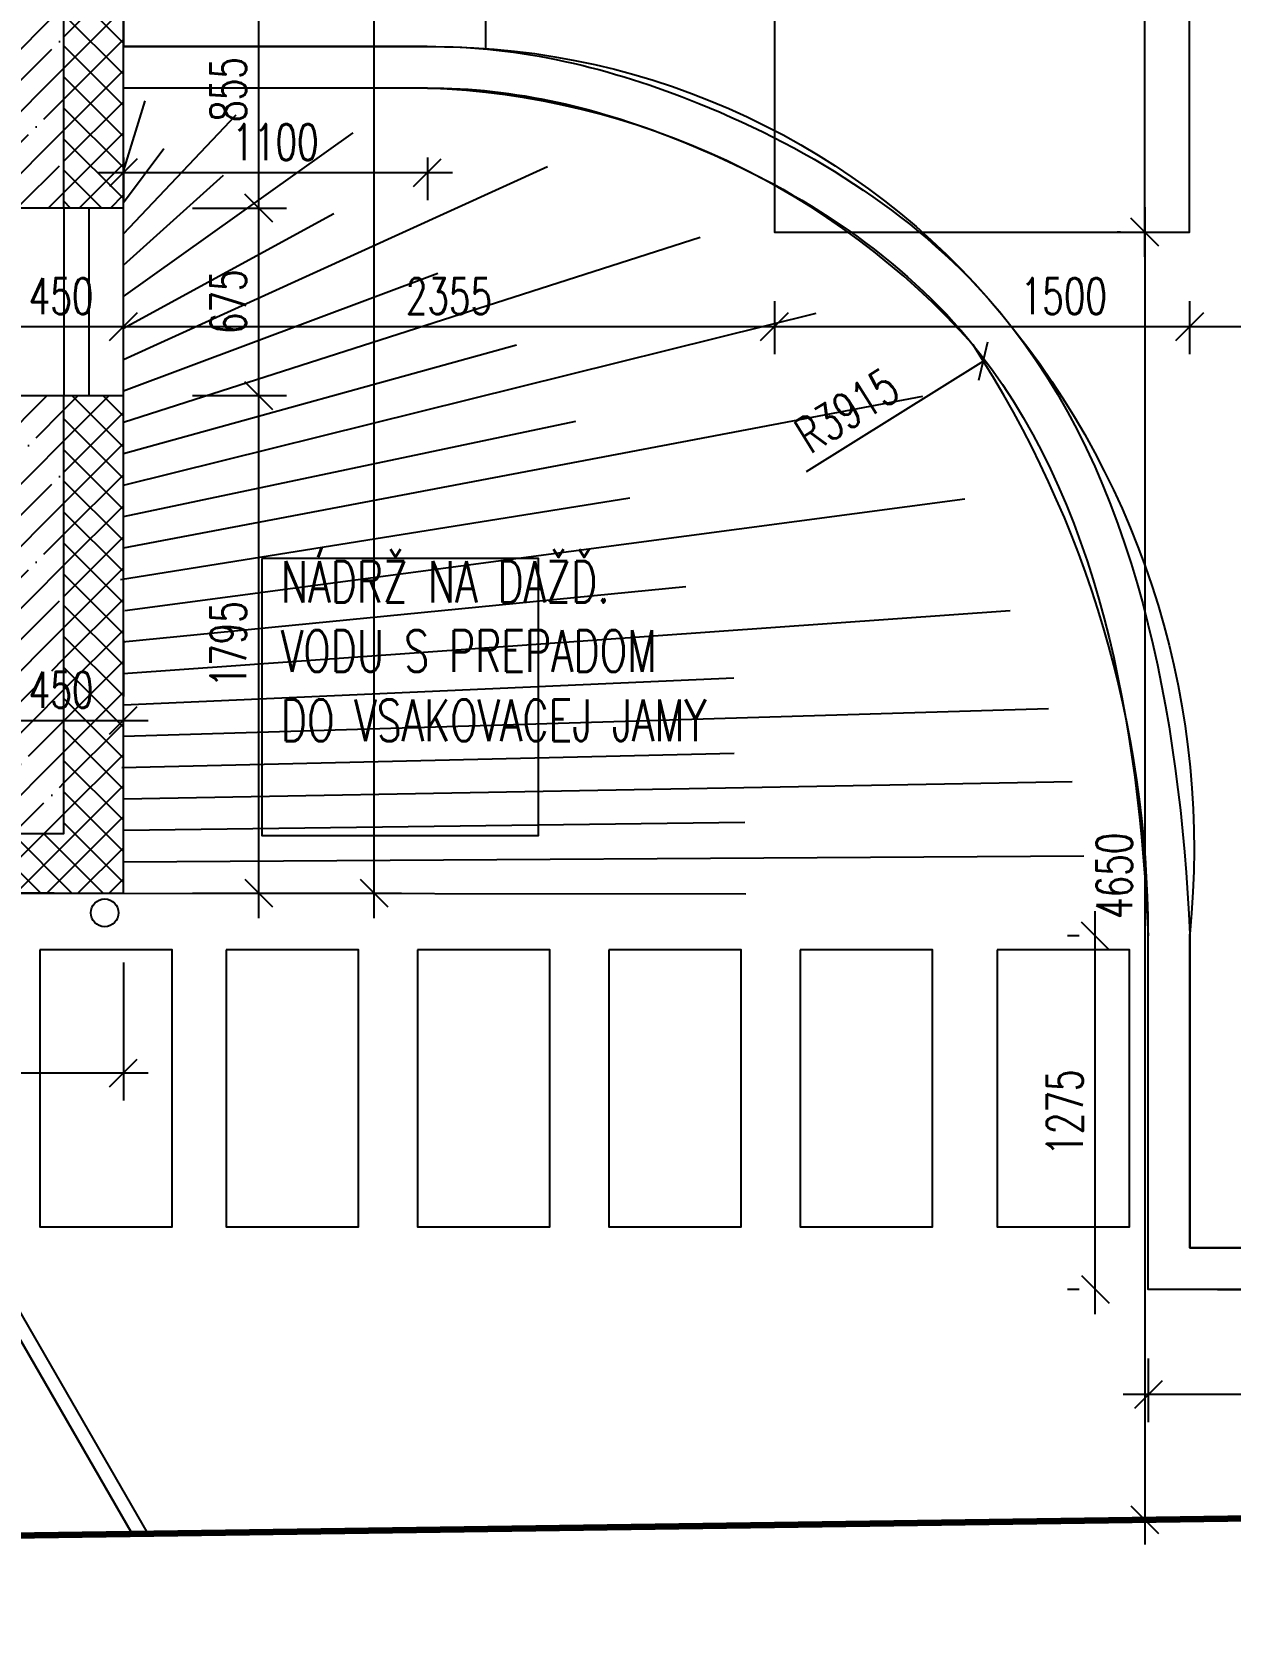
# Model space of a CAD drawing. Header units: millimetres. Extents: x 462666 to 1244237, y 2328025 to 3795663.
# Drawn here: x 1091394 to 1095725, y 2876093 to 2881855 of the extents above; entities that cross this region are included whole.
import ezdxf
from ezdxf.lldxf.tags import DXFTag

# ---------------------------------------------------------------- set-up
doc = ezdxf.new("R2010")
doc.units = ezdxf.units.MM
for name, color, linetype in [('DIM_100', 64, 'Continuous'), ('KOTY', 96, 'Continuous'), ('MUR-POH', 64, 'Continuous'), ('MUR_POH', 64, 'Continuous'), ('MUR_REZ', 3, 'Continuous'), ('PLO_LIN', 6, 'Continuous'), ('POP_100', 8, 'Continuous'), ('SAN-POH', 151, 'Continuous')]:
    doc.layers.add(name, color=color, linetype=linetype)
doc.layers.add('P', color=250, linetype='Continuous', lineweight=100)
doc.styles.add('ROMANS', font='arial.ttf', dxfattribs={"width": 0.85})
doc.styles.add('SIMPLEX', font='SIMPLEX.SHX', dxfattribs={"width": 0.7})
tags = doc.linetypes.add('DASHED', pattern=[0.75, 0.5, -0.25]).pattern_tags.tags
tags[6:7] = [DXFTag(74, 4), DXFTag(75, 0), DXFTag(340, '0'), DXFTag(46, 1.0), DXFTag(50, 0.0), DXFTag(44, 0.0), DXFTag(45, 0.0)]
tags[4:5] = [DXFTag(74, 4), DXFTag(75, 0), DXFTag(340, '0'), DXFTag(46, 1.0), DXFTag(50, 0.0), DXFTag(44, 0.0), DXFTag(45, 0.0)]
doc.dimstyles.new('PAJO1-studia', dxfattribs={"dimtxt": 160, "dimasz": 100, "dimexe": 100, "dimexo": 250, "dimgap": 45, "dimtad": 1, "dimdec": 0, "dimrnd": 5, "dimtxsty": 'ROMANS', "dimblk": 'OBLIQUE', "dimcen": 200, "dimdle": 90, "dimadec": 0, "dimazin": 0, "dimtfac": 1, "dimtdec": 0, "dimtmove": 1, "dimatfit": 3, "dimfxl": 1, "dimarcsym": 0})

# ---------------------------------------------------------------- blocks, each defined once
blk = doc.blocks.new('_OBLIQUE')
at = {"color": 0, "linetype": 'ByBlock'}
blk.add_line((-0.5, -0.5), (0.5, 0.5), dxfattribs=at)
blk = doc.blocks.new('*D101')
at = {"layer": 'Defpoints', "color": 0}
for p in [(1089059, 2879194.3), (1091275.2, 2879194.3), (1091725.2, 2878744.3)]:
    blk.add_point(p, dxfattribs=at)
at = {"layer": 'KOTY', "color": 0, "lineweight": -2}
for p, q in [((1089059, 2878654.3), (1089059, 2879284.3)), ((1091025.2, 2879194.3), (1088959, 2879194.3)), ((1091475.2, 2878744.3), (1088959, 2878744.3))]:
    blk.add_line(p, q, dxfattribs=at)
at = {"layer": 'KOTY', "color": 0, "lineweight": -2, "xscale": 100, "yscale": 100, "zscale": 100}
for p, rotation in [((1089059, 2879194.3), 90), ((1089059, 2878744.3), 270)]:
    blk.add_blockref('_OBLIQUE', p, dxfattribs=dict(at, rotation=rotation))
at = {"layer": 'KOTY', "color": 0, "insert": (1088949, 2878969.3), "char_height": 130, "attachment_point": 5, "rotation": 90, "style": 'SIMPLEX'}
blk.add_mtext('450', dxfattribs=at)
blk = doc.blocks.new('*D90')
at = {"layer": 'Defpoints', "color": 0}
for p in [(1091275.2, 2879368.2), (1091725.2, 2879368.2), (1091725.2, 2879368.2)]:
    blk.add_point(p, dxfattribs=at)
at = {"layer": 'KOTY', "color": 0, "lineweight": -2}
for p, q in [((1091275.2, 2879618.2), (1091275.2, 2879468.2)), ((1091725.2, 2879618.2), (1091725.2, 2879468.2)), ((1091185.2, 2879368.2), (1091815.2, 2879368.2))]:
    blk.add_line(p, q, dxfattribs=at)
at = {"layer": 'KOTY', "color": 0, "lineweight": -2, "xscale": 100, "yscale": 100, "zscale": 100, "rotation": 180}
blk.add_blockref('_OBLIQUE', (1091275.2, 2879368.2), dxfattribs=at)
at = {"layer": 'KOTY', "color": 0, "lineweight": -2, "xscale": 100, "yscale": 100, "zscale": 100}
blk.add_blockref('_OBLIQUE', (1091725.2, 2879368.2), dxfattribs=at)
at = {"layer": 'KOTY', "color": 0, "insert": (1091500.2, 2879478.2), "char_height": 130, "attachment_point": 5, "style": 'SIMPLEX'}
blk.add_mtext('450', dxfattribs=at)
blk = doc.blocks.new('*D75')
at = {"layer": 'Defpoints', "color": 0}
for p in [(1085775.2, 2878744.3), (1091725.2, 2878744.3), (1091725.2, 2878095.1)]:
    blk.add_point(p, dxfattribs=at)
at = {"layer": 'KOTY', "color": 0, "lineweight": -2}
for p, q in [((1085775.2, 2878494.3), (1085775.2, 2877995.1)), ((1091725.2, 2878494.3), (1091725.2, 2877995.1)), ((1085685.2, 2878095.1), (1091815.2, 2878095.1))]:
    blk.add_line(p, q, dxfattribs=at)
at = {"layer": 'KOTY', "color": 0, "lineweight": -2, "xscale": 100, "yscale": 100, "zscale": 100, "rotation": 180}
blk.add_blockref('_OBLIQUE', (1085775.2, 2878095.1), dxfattribs=at)
at = {"layer": 'KOTY', "color": 0, "lineweight": -2, "xscale": 100, "yscale": 100, "zscale": 100}
blk.add_blockref('_OBLIQUE', (1091725.2, 2878095.1), dxfattribs=at)
at = {"layer": 'KOTY', "color": 0, "insert": (1088750.2, 2878205.1), "char_height": 130, "attachment_point": 5, "style": 'SIMPLEX'}
blk.add_mtext('5950', dxfattribs=at)
blk = doc.blocks.new('*D74')
at = {"layer": 'Defpoints', "color": 0}
for p in [(1091725.2, 2880541.1), (1092214.4, 2880541.1), (1091725.2, 2878744.3)]:
    blk.add_point(p, dxfattribs=at)
at = {"layer": 'KOTY', "color": 0, "lineweight": -2}
for p, q in [((1092214.4, 2878654.3), (1092214.4, 2880631.1)), ((1091975.2, 2880541.1), (1092314.4, 2880541.1)), ((1091975.2, 2878744.3), (1092314.4, 2878744.3))]:
    blk.add_line(p, q, dxfattribs=at)
at = {"layer": 'KOTY', "color": 0, "lineweight": -2, "xscale": 100, "yscale": 100, "zscale": 100}
for p, rotation in [((1092214.4, 2880541.1), 90), ((1092214.4, 2878744.3), 270)]:
    blk.add_blockref('_OBLIQUE', p, dxfattribs=dict(at, rotation=rotation))
at = {"layer": 'KOTY', "color": 0, "insert": (1092104.4, 2879642.7), "char_height": 130, "attachment_point": 5, "rotation": 90, "style": 'SIMPLEX'}
blk.add_mtext('1795', dxfattribs=at)
blk = doc.blocks.new('*D73')
at = {"layer": 'Defpoints', "color": 0}
for p in [(1091725.2, 2881218.6), (1092214.4, 2881218.6), (1091725.2, 2880541.1)]:
    blk.add_point(p, dxfattribs=at)
at = {"layer": 'KOTY', "color": 0, "lineweight": -2}
for p, q in [((1092214.4, 2880451.1), (1092214.4, 2881308.6)), ((1091975.2, 2881218.6), (1092314.4, 2881218.6)), ((1091975.2, 2880541.1), (1092314.4, 2880541.1))]:
    blk.add_line(p, q, dxfattribs=at)
at = {"layer": 'KOTY', "color": 0, "lineweight": -2, "xscale": 100, "yscale": 100, "zscale": 100}
for p, rotation in [((1092214.4, 2881218.6), 90), ((1092214.4, 2880541.1), 270)]:
    blk.add_blockref('_OBLIQUE', p, dxfattribs=dict(at, rotation=rotation))
at = {"layer": 'KOTY', "color": 0, "insert": (1092104.4, 2880879.8), "char_height": 130, "attachment_point": 5, "rotation": 90, "style": 'SIMPLEX'}
blk.add_mtext('675', dxfattribs=at)
blk = doc.blocks.new('*D72')
at = {"layer": 'Defpoints', "color": 0}
for p in [(1091725.2, 2882074.6), (1092214.4, 2882074.6), (1091725.2, 2881218.6)]:
    blk.add_point(p, dxfattribs=at)
at = {"layer": 'KOTY', "color": 0, "lineweight": -2}
for p, q in [((1092214.4, 2881128.6), (1092214.4, 2882164.6)), ((1091975.2, 2882074.6), (1092314.4, 2882074.6)), ((1091975.2, 2881218.6), (1092314.4, 2881218.6))]:
    blk.add_line(p, q, dxfattribs=at)
at = {"layer": 'KOTY', "color": 0, "lineweight": -2, "xscale": 100, "yscale": 100, "zscale": 100}
for p, rotation in [((1092214.4, 2882074.6), 90), ((1092214.4, 2881218.6), 270)]:
    blk.add_blockref('_OBLIQUE', p, dxfattribs=dict(at, rotation=rotation))
at = {"layer": 'KOTY', "color": 0, "insert": (1092104.4, 2881646.6), "char_height": 130, "attachment_point": 5, "rotation": 90, "style": 'SIMPLEX'}
blk.add_mtext('855', dxfattribs=at)
blk = doc.blocks.new('*D69')
at = {"layer": 'Defpoints', "color": 0}
for p in [(1091725.2, 2886574.6), (1091725.2, 2878744.3), (1092630.6, 2878744.3)]:
    blk.add_point(p, dxfattribs=at)
at = {"layer": 'KOTY', "color": 0, "lineweight": -2}
for p, q in [((1092630.6, 2886664.6), (1092630.6, 2878654.3)), ((1091975.2, 2886574.6), (1092730.6, 2886574.6)), ((1091975.2, 2878744.3), (1092730.6, 2878744.3))]:
    blk.add_line(p, q, dxfattribs=at)
at = {"layer": 'KOTY', "color": 0, "lineweight": -2, "xscale": 100, "yscale": 100, "zscale": 100}
for p, rotation in [((1092630.6, 2886574.6), 90), ((1092630.6, 2878744.3), 270)]:
    blk.add_blockref('_OBLIQUE', p, dxfattribs=dict(at, rotation=rotation))
at = {"layer": 'KOTY', "color": 0, "insert": (1092520.6, 2882659.5), "char_height": 130, "attachment_point": 5, "rotation": 90, "style": 'SIMPLEX'}
blk.add_mtext('7830', dxfattribs=at)
blk = doc.blocks.new('*D295')
at = {"layer": 'Defpoints', "color": 0}
for p in [(1091725.2, 2880920.6), (1091725.2, 2880790.5), (1091275.2, 2880390.9)]:
    blk.add_point(p, dxfattribs=at)
at = {"layer": 'KOTY', "color": 0, "lineweight": -2}
for p, q in [((1091275.2, 2880640.9), (1091275.2, 2880890.5)), ((1091185.2, 2880790.5), (1091815.2, 2880790.5)), ((1091725.2, 2880670.6), (1091725.2, 2880690.5))]:
    blk.add_line(p, q, dxfattribs=at)
at = {"layer": 'KOTY', "color": 0, "lineweight": -2, "xscale": 100, "yscale": 100, "zscale": 100, "rotation": 180}
blk.add_blockref('_OBLIQUE', (1091275.2, 2880790.5), dxfattribs=at)
at = {"layer": 'KOTY', "color": 0, "lineweight": -2, "xscale": 100, "yscale": 100, "zscale": 100}
blk.add_blockref('_OBLIQUE', (1091725.2, 2880790.5), dxfattribs=at)
at = {"layer": 'KOTY', "color": 0, "insert": (1091500.2, 2880900.5), "char_height": 130, "attachment_point": 5, "style": 'SIMPLEX'}
blk.add_mtext('450', dxfattribs=at)
blk = doc.blocks.new('*D404')
at = {"layer": 'Defpoints', "color": 0}
for p in [(1095428.6, 2877313.3), (1095440.2, 2876481.2), (1096128.9, 2876481.2)]:
    blk.add_point(p, dxfattribs=at)
at = {"layer": 'KOTY', "color": 0, "lineweight": -2}
for p, q in [((1096128.9, 2877403.3), (1096128.9, 2876391.2)), ((1095678.6, 2877313.3), (1096228.9, 2877313.3)), ((1095690.2, 2876481.2), (1096228.9, 2876481.2))]:
    blk.add_line(p, q, dxfattribs=at)
at = {"layer": 'KOTY', "color": 0, "lineweight": -2, "xscale": 100, "yscale": 100, "zscale": 100}
for p, rotation in [((1096128.9, 2877313.3), 90), ((1096128.9, 2876481.2), 270)]:
    blk.add_blockref('_OBLIQUE', p, dxfattribs=dict(at, rotation=rotation))
at = {"layer": 'KOTY', "color": 0, "insert": (1096018.9, 2876753), "char_height": 130, "attachment_point": 5, "rotation": 90, "style": 'SIMPLEX'}
blk.add_mtext('830', dxfattribs=at)
blk = doc.blocks.new('*D405')
at = {"layer": 'Defpoints', "color": 0}
for p in [(1096128.9, 2882814.2), (1096328.6, 2882814.2), (1095440.2, 2876481.2)]:
    blk.add_point(p, dxfattribs=at)
at = {"layer": 'KOTY', "color": 0, "lineweight": -2}
for p, q in [((1096128.9, 2876391.2), (1096128.9, 2882904.2)), ((1096078.6, 2882814.2), (1096028.9, 2882814.2)), ((1095690.2, 2876481.2), (1096228.9, 2876481.2))]:
    blk.add_line(p, q, dxfattribs=at)
at = {"layer": 'KOTY', "color": 0, "lineweight": -2, "xscale": 100, "yscale": 100, "zscale": 100}
for p, rotation in [((1096128.9, 2882814.2), 90), ((1096128.9, 2876481.2), 270)]:
    blk.add_blockref('_OBLIQUE', p, dxfattribs=dict(at, rotation=rotation))
at = {"layer": 'KOTY', "color": 0, "insert": (1096018.9, 2879647.7), "char_height": 130, "attachment_point": 5, "rotation": 90, "style": 'SIMPLEX'}
blk.add_mtext('6335', dxfattribs=at)
blk = doc.blocks.new('*D411')
at = {"layer": 'Defpoints', "color": 0}
for p in [(1095428.6, 2877313.3), (1096328.6, 2877313.3), (1095428.6, 2876933)]:
    blk.add_point(p, dxfattribs=at)
at = {"layer": 'KOTY', "color": 0, "lineweight": -2}
for p, q in [((1095428.6, 2877063.3), (1095428.6, 2876833)), ((1096328.6, 2877063.3), (1096328.6, 2876833)), ((1096418.6, 2876933), (1095338.6, 2876933))]:
    blk.add_line(p, q, dxfattribs=at)
at = {"layer": 'KOTY', "color": 0, "lineweight": -2, "xscale": 100, "yscale": 100, "zscale": 100, "rotation": 180}
blk.add_blockref('_OBLIQUE', (1095428.6, 2876933), dxfattribs=at)
at = {"layer": 'KOTY', "color": 0, "lineweight": -2, "xscale": 100, "yscale": 100, "zscale": 100}
blk.add_blockref('_OBLIQUE', (1096328.6, 2876933), dxfattribs=at)
at = {"layer": 'KOTY', "color": 0, "insert": (1095878.6, 2877043), "char_height": 130, "attachment_point": 5, "style": 'SIMPLEX'}
blk.add_mtext('900', dxfattribs=at)
blk = doc.blocks.new('*D412')
at = {"layer": 'Defpoints', "color": 0}
for p in [(1094832.9, 2880666), (1091511.9, 2878589.6)]:
    blk.add_point(p, dxfattribs=at)
at = {"layer": 'KOTY', "color": 0, "lineweight": -2}
blk.add_line((1094832.9, 2880666), (1094192.3, 2880265.5), dxfattribs=at)
at = {"layer": 'KOTY', "color": 0, "lineweight": -2, "xscale": 100, "yscale": 100, "zscale": 100, "rotation": 32.01452968245455}
blk.add_blockref('_OBLIQUE', (1094832.9, 2880666), dxfattribs=at)
at = {"layer": 'KOTY', "color": 0, "insert": (1094339.4, 2880487.1), "char_height": 130, "attachment_point": 5, "rotation": 32.01453, "style": 'SIMPLEX'}
blk.add_mtext('R3915', dxfattribs=at)
blk = doc.blocks.new('*D413')
at = {"layer": 'Defpoints', "color": 0}
for p in [(1091725.2, 2881651.6), (1092824.1, 2881651.6), (1092824.1, 2881346.8)]:
    blk.add_point(p, dxfattribs=at)
at = {"layer": 'KOTY', "color": 0, "lineweight": -2}
for p, q in [((1091725.2, 2881401.6), (1091725.2, 2881246.8)), ((1092824.1, 2881401.6), (1092824.1, 2881246.8)), ((1091635.2, 2881346.8), (1092914.1, 2881346.8))]:
    blk.add_line(p, q, dxfattribs=at)
at = {"layer": 'KOTY', "color": 0, "lineweight": -2, "xscale": 100, "yscale": 100, "zscale": 100, "rotation": 180}
blk.add_blockref('_OBLIQUE', (1091725.2, 2881346.8), dxfattribs=at)
at = {"layer": 'KOTY', "color": 0, "lineweight": -2, "xscale": 100, "yscale": 100, "zscale": 100}
blk.add_blockref('_OBLIQUE', (1092824.1, 2881346.8), dxfattribs=at)
at = {"layer": 'KOTY', "color": 0, "insert": (1092274.6, 2881456.8), "char_height": 130, "attachment_point": 5, "style": 'SIMPLEX'}
blk.add_mtext('1100', dxfattribs=at)
blk = doc.blocks.new('*D414')
at = {"layer": 'Defpoints', "color": 0}
for p in [(1095237, 2878589.6), (1095428.6, 2878589.6), (1095428.6, 2877313.3)]:
    blk.add_point(p, dxfattribs=at)
at = {"layer": 'KOTY', "color": 0, "lineweight": -2}
for p, q in [((1095237, 2877223.3), (1095237, 2878679.6)), ((1095178.6, 2878589.6), (1095137, 2878589.6)), ((1095178.6, 2877313.3), (1095137, 2877313.3))]:
    blk.add_line(p, q, dxfattribs=at)
at = {"layer": 'KOTY', "color": 0, "lineweight": -2, "xscale": 100, "yscale": 100, "zscale": 100}
for p, rotation in [((1095237, 2878589.6), 90), ((1095237, 2877313.3), 270)]:
    blk.add_blockref('_OBLIQUE', p, dxfattribs=dict(at, rotation=rotation))
at = {"layer": 'KOTY', "color": 0, "insert": (1095127, 2877951.4), "char_height": 130, "attachment_point": 5, "rotation": 90, "style": 'SIMPLEX'}
blk.add_mtext('1275', dxfattribs=at)
blk = doc.blocks.new('*D418')
at = {"layer": 'Defpoints', "color": 0}
for p in [(1094077.9, 2881132), (1091725.2, 2880920.6), (1094077.9, 2880790.5)]:
    blk.add_point(p, dxfattribs=at)
at = {"layer": 'KOTY', "color": 0, "lineweight": -2}
for p, q in [((1094077.9, 2880882), (1094077.9, 2880690.5)), ((1091635.2, 2880790.5), (1094167.9, 2880790.5)), ((1091725.2, 2880670.6), (1091725.2, 2880690.5))]:
    blk.add_line(p, q, dxfattribs=at)
at = {"layer": 'KOTY', "color": 0, "lineweight": -2, "xscale": 100, "yscale": 100, "zscale": 100, "rotation": 180}
blk.add_blockref('_OBLIQUE', (1091725.2, 2880790.5), dxfattribs=at)
at = {"layer": 'KOTY', "color": 0, "lineweight": -2, "xscale": 100, "yscale": 100, "zscale": 100}
blk.add_blockref('_OBLIQUE', (1094077.9, 2880790.5), dxfattribs=at)
at = {"layer": 'KOTY', "color": 0, "insert": (1092901.6, 2880900.5), "char_height": 130, "attachment_point": 5, "style": 'SIMPLEX'}
blk.add_mtext('2355', dxfattribs=at)
blk = doc.blocks.new('*D419')
at = {"layer": 'Defpoints', "color": 0}
for p in [(1094077.9, 2881132), (1095577.9, 2881132), (1095577.9, 2880790.5)]:
    blk.add_point(p, dxfattribs=at)
at = {"layer": 'KOTY', "color": 0, "lineweight": -2}
for p, q in [((1094077.9, 2880882), (1094077.9, 2880690.5)), ((1095577.9, 2880882), (1095577.9, 2880690.5)), ((1093987.9, 2880790.5), (1095667.9, 2880790.5))]:
    blk.add_line(p, q, dxfattribs=at)
at = {"layer": 'KOTY', "color": 0, "lineweight": -2, "xscale": 100, "yscale": 100, "zscale": 100, "rotation": 180}
blk.add_blockref('_OBLIQUE', (1094077.9, 2880790.5), dxfattribs=at)
at = {"layer": 'KOTY', "color": 0, "lineweight": -2, "xscale": 100, "yscale": 100, "zscale": 100}
blk.add_blockref('_OBLIQUE', (1095577.9, 2880790.5), dxfattribs=at)
at = {"layer": 'KOTY', "color": 0, "insert": (1095123.4, 2880900.5), "char_height": 130, "attachment_point": 5, "style": 'SIMPLEX'}
blk.add_mtext('1500', dxfattribs=at)
blk = doc.blocks.new('*D420')
at = {"layer": 'Defpoints', "color": 0}
for p in [(1095577.9, 2881132), (1096328.6, 2881132), (1096328.6, 2880790.5)]:
    blk.add_point(p, dxfattribs=at)
at = {"layer": 'KOTY', "color": 0, "lineweight": -2}
for p, q in [((1095577.9, 2880882), (1095577.9, 2880690.5)), ((1096328.6, 2880882), (1096328.6, 2880690.5)), ((1095487.9, 2880790.5), (1096418.6, 2880790.5))]:
    blk.add_line(p, q, dxfattribs=at)
at = {"layer": 'KOTY', "color": 0, "lineweight": -2, "xscale": 100, "yscale": 100, "zscale": 100, "rotation": 180}
blk.add_blockref('_OBLIQUE', (1095577.9, 2880790.5), dxfattribs=at)
at = {"layer": 'KOTY', "color": 0, "lineweight": -2, "xscale": 100, "yscale": 100, "zscale": 100}
blk.add_blockref('_OBLIQUE', (1096328.6, 2880790.5), dxfattribs=at)
at = {"layer": 'KOTY', "color": 0, "insert": (1095953.3, 2880900.5), "char_height": 130, "attachment_point": 5, "style": 'SIMPLEX'}
blk.add_mtext('750', dxfattribs=at)
blk = doc.blocks.new('*D422')
at = {"layer": 'Defpoints', "color": 0}
for p in [(1095416.1, 2883132), (1095577.9, 2883132), (1095577.9, 2881132)]:
    blk.add_point(p, dxfattribs=at)
at = {"layer": 'KOTY', "color": 0, "lineweight": -2}
for p, q in [((1095416.1, 2881042), (1095416.1, 2883222)), ((1095327.9, 2883132), (1095316.1, 2883132)), ((1095327.9, 2881132), (1095316.1, 2881132))]:
    blk.add_line(p, q, dxfattribs=at)
at = {"layer": 'KOTY', "color": 0, "lineweight": -2, "xscale": 100, "yscale": 100, "zscale": 100}
for p, rotation in [((1095416.1, 2883132), 90), ((1095416.1, 2881132), 270)]:
    blk.add_blockref('_OBLIQUE', p, dxfattribs=dict(at, rotation=rotation))
at = {"layer": 'KOTY', "color": 0, "insert": (1095306.1, 2882132), "char_height": 130, "attachment_point": 5, "rotation": 90, "style": 'SIMPLEX'}
blk.add_mtext('2000', dxfattribs=at)
blk = doc.blocks.new('*D424')
at = {"layer": 'Defpoints', "color": 0}
for p in [(1095577.9, 2881132), (1095416.1, 2876481.2), (1095440.2, 2876481.2)]:
    blk.add_point(p, dxfattribs=at)
at = {"layer": 'KOTY', "color": 0, "lineweight": -2}
for p, q in [((1095416.1, 2881222), (1095416.1, 2876391.2)), ((1095327.9, 2881132), (1095316.1, 2881132)), ((1095190.2, 2876481.2), (1095316.1, 2876481.2))]:
    blk.add_line(p, q, dxfattribs=at)
at = {"layer": 'KOTY', "color": 0, "lineweight": -2, "xscale": 100, "yscale": 100, "zscale": 100}
for p, rotation in [((1095416.1, 2881132), 90), ((1095416.1, 2876481.2), 270)]:
    blk.add_blockref('_OBLIQUE', p, dxfattribs=dict(at, rotation=rotation))
at = {"layer": 'KOTY', "color": 0, "insert": (1095306.1, 2878806.6), "char_height": 130, "attachment_point": 5, "rotation": 90, "style": 'SIMPLEX'}
blk.add_mtext('4650', dxfattribs=at)

msp = doc.modelspace()

# ---------------------------------------------------------------- hatches: boundary and pattern name
at = {"layer": 'PLO_LIN'}
h = msp.add_hatch(dxfattribs=at)
h.set_pattern_fill('NET', color=252, scale=25, angle=45, style=0)
h.paths.add_polyline_path([(1087725.2, 2886359.6), (1087725.2, 2886574.6), (1085775.2, 2886574.6), (1085775.2, 2880156.9), (1085990.2, 2880156.9), (1085990.2, 2886359.6)])
h.paths.add_polyline_path([(1089720.6, 2886359.6), (1089720.6, 2886574.6), (1089122.9, 2886574.6), (1089122.9, 2886359.6)])
h.paths.add_polyline_path([(1089122.9, 2886359.6), (1089122.9, 2886574.6), (1088972.9, 2886574.6), (1088972.9, 2886359.6)])
h.paths.add_polyline_path([(1088972.9, 2886359.6), (1088972.9, 2886574.6), (1088525.2, 2886574.6), (1088525.2, 2886359.6)])
h.paths.add_polyline_path([(1089046.5, 2886200.1), (1088851.5, 2886200.1), (1088851.5, 2886499.1), (1089046.5, 2886499.1)], flags=9)
h.paths.add_polyline_path([(1091725.2, 2886474.6), (1091725.2, 2886574.6), (1091325.2, 2886574.6), (1091075.2, 2886574.6), (1091075.2, 2886359.6), (1091510.2, 2886359.6), (1091510.2, 2883174.6), (1091625.2, 2883174.6), (1091725.2, 2883174.6), (1091725.2, 2883673.4), (1091725.2, 2885458.2), (1091725.2, 2885473.1)])
h.paths.add_polyline_path([(1091725.2, 2881651.6), (1091725.2, 2881801.6), (1091725.2, 2882074.6), (1091625.2, 2882074.6), (1091510.2, 2882074.6), (1091510.2, 2881218.6), (1091725.2, 2881218.6)])
h.paths.add_polyline_path([(1091725.2, 2879659.5), (1091725.2, 2880541.1), (1091510.2, 2880541.1), (1091510.2, 2878959.3), (1088298.5, 2878959.3), (1088298.5, 2878744.3), (1091725.2, 2878744.3), (1091725.2, 2879454.3)])
h.paths.add_polyline_path([(1088298.5, 2878744.3), (1088298.5, 2878959.3), (1088148.5, 2878959.3), (1088148.5, 2878744.3)])
h.paths.add_polyline_path([(1088148.5, 2878744.3), (1088148.5, 2878959.3), (1086462.3, 2878959.3), (1086462.3, 2878744.3)])
h.paths.add_polyline_path([(1086462.3, 2878744.3), (1086462.3, 2878959.3), (1086312.3, 2878959.3), (1086312.3, 2878744.3)])
h.paths.add_polyline_path([(1086312.3, 2878744.3), (1086312.3, 2878959.3), (1085990.2, 2878959.3), (1085990.2, 2880156.9), (1085775.2, 2880156.9), (1085775.2, 2878744.3), (1086175.2, 2878744.3)])
h.paths.add_polyline_path([(1085850.7, 2885693.4), (1085850.7, 2885888.4), (1086149.7, 2885888.4), (1086149.7, 2885693.4)], flags=24)
h.paths.add_polyline_path([(1085850.7, 2882327.9), (1085850.7, 2882522.9), (1086149.7, 2882522.9), (1086149.7, 2882327.9)], flags=24)
h.paths.add_polyline_path([(1089046.5, 2886200.1), (1088851.5, 2886200.1), (1088851.5, 2886499.1), (1089046.5, 2886499.1)], flags=24)
h.paths.add_polyline_path([(1091350.7, 2885693.4), (1091350.7, 2885888.4), (1091649.7, 2885888.4), (1091649.7, 2885693.4)], flags=24)
h.paths.add_polyline_path([(1091350.7, 2884206.3), (1091350.7, 2884401.3), (1091649.7, 2884401.3), (1091649.7, 2884206.3)], flags=24)
h.paths.add_polyline_path([(1091350.7, 2879380.7), (1091350.7, 2879575.7), (1091649.7, 2879575.7), (1091649.7, 2879380.7)], flags=24)
h.paths.add_polyline_path([(1089046.5, 2878819.8), (1088851.5, 2878819.8), (1088851.5, 2879118.8), (1089046.5, 2879118.8)], flags=24)
h.paths.add_polyline_path([(1085850.7, 2879380.7), (1085850.7, 2879575.7), (1086149.7, 2879575.7), (1086149.7, 2879380.7)], flags=24)
at = {"layer": 'POP_100'}
h = msp.add_hatch(dxfattribs=at)
h.set_pattern_fill('ANSI35', color=8, scale=25, style=0)
h.paths.add_polyline_path([(1087725.2, 2886124.6), (1087725.2, 2886359.6), (1085990.2, 2886359.6), (1085990.2, 2880156.9), (1086225.2, 2880156.9), (1086225.2, 2886124.6)])
h.paths.add_polyline_path([(1085850.7, 2885693.4), (1085850.7, 2885888.4), (1086149.7, 2885888.4), (1086149.7, 2885693.4)], flags=9)
h.paths.add_polyline_path([(1085850.7, 2882327.9), (1085850.7, 2882522.9), (1086149.7, 2882522.9), (1086149.7, 2882327.9)], flags=9)
h.paths.add_polyline_path([(1089720.6, 2886124.6), (1089720.6, 2886359.6), (1088525.2, 2886359.6), (1088525.2, 2886124.6), (1088625.2, 2886124.6)])
h.paths.add_polyline_path([(1089046.5, 2886200.1), (1088851.5, 2886200.1), (1088851.5, 2886499.1), (1089046.5, 2886499.1)], flags=9)
h.paths.add_polyline_path([(1091510.2, 2883174.6), (1091510.2, 2886359.6), (1091075.2, 2886359.6), (1091075.2, 2886124.6), (1091275.2, 2886124.6), (1091275.2, 2883174.6), (1091400.2, 2883174.6)])
h.paths.add_polyline_path([(1091350.7, 2885693.4), (1091350.7, 2885888.4), (1091649.7, 2885888.4), (1091649.7, 2885693.4)], flags=9)
h.paths.add_polyline_path([(1091350.7, 2884206.3), (1091350.7, 2884401.3), (1091649.7, 2884401.3), (1091649.7, 2884206.3)], flags=9)
h.paths.add_polyline_path([(1091510.2, 2881218.6), (1091510.2, 2882074.6), (1091400.2, 2882074.6), (1091275.2, 2882074.6), (1091275.2, 2881218.6)])
h.paths.add_polyline_path([(1091510.2, 2878959.3), (1091510.2, 2880541.1), (1091275.2, 2880541.1), (1091275.2, 2879194.3), (1088298.5, 2879194.3), (1088298.5, 2878959.3)])
h.paths.add_polyline_path([(1091350.7, 2879380.7), (1091350.7, 2879575.7), (1091649.7, 2879575.7), (1091649.7, 2879380.7)], flags=9)
h.paths.add_polyline_path([(1089046.5, 2878819.8), (1088851.5, 2878819.8), (1088851.5, 2879118.8), (1089046.5, 2879118.8)], flags=9)
h.paths.add_polyline_path([(1088298.5, 2878959.3), (1088298.5, 2879194.3), (1088148.5, 2879194.3), (1088148.5, 2878959.3)])
h.paths.add_polyline_path([(1088148.5, 2878959.3), (1088148.5, 2879194.3), (1086462.3, 2879194.3), (1086462.3, 2878959.3)])
h.paths.add_polyline_path([(1086462.3, 2878959.3), (1086462.3, 2879194.3), (1086312.3, 2879194.3), (1086312.3, 2878959.3)])
h.paths.add_polyline_path([(1086312.3, 2878959.3), (1086312.3, 2879194.3), (1086225.2, 2879194.3), (1086225.2, 2880156.9), (1085990.2, 2880156.9), (1085990.2, 2878959.3)])
h.paths.add_polyline_path([(1085850.7, 2879380.7), (1085850.7, 2879575.7), (1086149.7, 2879575.7), (1086149.7, 2879380.7)], flags=9)

# ---------------------------------------------------------------- linework, layer by layer
at = {"layer": 'Defpoints', "color": 1}
msp.add_lwpolyline([(1101391.5, 2882809.2), (1101556.2, 2877313.3), (1096328.6, 2877313.3), (1095428.6, 2877313.3), (1095428.6, 2878589.6, 0.145127), (1094795.6, 2880724.5, 0.204564), (1092824.1, 2881651.6), (1091725.2, 2881651.6), (1091725.2, 2884374.6), (1093033.2, 2884374.6, 0.15258), (1094287.2, 2884996.2, 0.1641), (1094983.2, 2886324.6), (1094983.2, 2886474.6), (1095333.2, 2886474.6), (1095333.2, 2887924.6), (1094983.2, 2887924.6), (1094983.2, 2888574.6), (1101218.6, 2888574.6), (1101391.5, 2882809.2)], format="xyb", dxfattribs=at)
at = {"layer": 'Defpoints'}
msp.add_lwpolyline([(1091725.2, 2881801.6), (1092843, 2881801.7, -0.223493), (1094899.4, 2880834.5, -0.201041), (1095578.5, 2878596.4), (1095578.5, 2877463.3), (1096328.6, 2877463.3), (1096328.6, 2882814.2), (1101241.2, 2882814.2), (1101073, 2888424.6), (1094982, 2888424.6), (1094983.2, 2887924.6), (1095333.2, 2887924.6), (1095333.2, 2886474.6), (1094983.2, 2886474.6, -0.191986), (1094287.2, 2884996.2, -0.15258), (1093033.2, 2884374.6), (1091725.2, 2884374.6), (1091725.2, 2881801.6)], format="xyb", close=True, dxfattribs=at)
at = {"layer": 'MUR-POH', "color": 252}
msp.add_lwpolyline([(1093033.2, 2884374.6), (1093033.2, 2881795)], dxfattribs=at)
at = {"layer": 'MUR-POH', "color": 252, "flags": 128}
for points in [[(1091423.8, 2878539.5), (1091423.8, 2877539.1), (1091901.8, 2877539.1), (1091901.8, 2878539.5)], [(1092096.2, 2878539.5), (1092096.2, 2877539.1), (1092574.3, 2877539.1), (1092574.3, 2878539.5)], [(1092787.9, 2878539.5), (1092787.9, 2877539.1), (1093265.9, 2877539.1), (1093265.9, 2878539.5)], [(1093479.5, 2878539.5), (1093479.5, 2877539.1), (1093957.6, 2877539.1), (1093957.6, 2878539.5)], [(1094171.2, 2878539.5), (1094171.2, 2877539.1), (1094649.2, 2877539.1), (1094649.2, 2878539.5)], [(1094882.5, 2878539.5), (1094882.5, 2877539.1), (1095360.6, 2877539.1), (1095360.6, 2878539.5)]]:
    msp.add_lwpolyline(points, close=True, dxfattribs=at)
at = {"layer": 'MUR_POH'}
for points in [[(1087725.2, 2886359.6), (1085990.2, 2886359.6), (1085990.2, 2878959.3), (1091510.2, 2878959.3), (1091510.2, 2880541.1)], [(1091510.2, 2881218.6), (1091510.2, 2882074.6)]]:
    msp.add_lwpolyline(points, dxfattribs=at)
at = {"layer": 'MUR_POH', "color": 8, "linetype": 'DASHED', "ltscale": 250, "flags": 128}
for points in [[(1095577.9, 2883132), (1094077.9, 2883132), (1094077.9, 2881132), (1095577.9, 2881132)], [(1092225.2, 2879952.9), (1092225.2, 2878952.9), (1093225.2, 2878952.9), (1093225.2, 2879952.9)]]:
    msp.add_lwpolyline(points, close=True, dxfattribs=at)
at = {"layer": 'MUR_POH', "flags": 128}
for points in [[(1091725.2, 2880541.1), (1091725.2, 2881218.6)], [(1091725.2, 2879659.5), (1091725.2, 2879454.3)]]:
    msp.add_lwpolyline(points, dxfattribs=at)
at = {"layer": 'MUR_REZ', "flags": 128}
for points in [[(1091725.2, 2881218.6), (1091725.2, 2882074.6)], [(1091725.2, 2881218.6), (1091275.2, 2881218.6)], [(1090478.6, 2878744.3), (1091725.2, 2878744.3), (1091725.2, 2880541.1)], [(1091275.2, 2880541.1), (1091725.2, 2880541.1)]]:
    msp.add_lwpolyline(points, dxfattribs=at)
at = {"layer": 'MUR_REZ', "color": 252}
for points in [[(1091757.1, 2876429.8), (1090420.8, 2878744.3)], [(1091814.4, 2876430.6), (1090478.6, 2878744.3)]]:
    msp.add_lwpolyline(points, dxfattribs=at)
at = {"layer": 'P', "color": 2, "linetype": 'Continuous', "flags": 128}
msp.add_lwpolyline([(1101578.6, 2876566.7), (1068124, 2876100.4), (1049159.8, 2876093.5), (1049035.8, 2888414.9), (1066561.8, 2888574.6), (1101218.6, 2888574.6), (1101578.6, 2876566.7)], dxfattribs=at)
at = {"layer": 'PLO_LIN', "color": 252, "flags": 128}
for points in [[(1094982, 2888424.6), (1101073, 2888424.6), (1101401.7, 2877463.3), (1095578.5, 2877463.3), (1095578.5, 2878596.4)], [(1091725.2, 2881352), (1091803.6, 2881606.1)], [(1091725.2, 2881125.2), (1092133.1, 2881555)], [(1091725.2, 2880898.5), (1092555.3, 2881490.3)], [(1091725.2, 2881238.6), (1091870.8, 2881433)], [(1091725.2, 2880671.7), (1093257.7, 2881368.6)], [(1091725.2, 2881011.8), (1092087.2, 2881337.7)], [(1091725.2, 2880785.1), (1092486, 2881199)], [(1091725.2, 2880445), (1093809.8, 2881113.4)], [(1091725.2, 2880558.3), (1092860.9, 2880983.1)], [(1091725.2, 2880218.2), (1094228.3, 2880839.2)], [(1091725.2, 2880331.6), (1093146.1, 2880724.9)], [(1091725.2, 2879991.5), (1094613.9, 2880539.6)], [(1091725.2, 2880104.8), (1093360.1, 2880449.2)], [(1091714.2, 2879877.5), (1093554.8, 2880171.5)], [(1091730, 2879764.8), (1094766.4, 2880167.9)], [(1091721.7, 2879651.3), (1093757.5, 2879851.4)], [(1091724.4, 2879538), (1094930, 2879764.7)], [(1091725.2, 2879424.6), (1093930.9, 2879522)], [(1091725.2, 2879311.2), (1095067.9, 2879411.1)], [(1091719.6, 2879198), (1093932.1, 2879250.3)], [(1091725.2, 2879084.4), (1095154, 2879148)], [(1091725.2, 2878971.1), (1093970.7, 2879000.6)], [(1091725.2, 2878857.7), (1095196.5, 2878879.1)], [(1091725.2, 2878744.3), (1093974.6, 2878742.1)]]:
    msp.add_lwpolyline(points, dxfattribs=at)
at = {"layer": 'PLO_LIN', "color": 1}
msp.add_lwpolyline([(1087418, 2886574.6), (1085775.2, 2886574.6), (1085775.2, 2886424.6), (1067452.7, 2886424.6), (1067452.7, 2881494.3), (1085775.2, 2881494.3), (1085775.2, 2878744.3), (1090420.8, 2878744.3), (1091757.1, 2876429.8)], dxfattribs=at)
at = {"layer": 'PLO_LIN', "color": 252}
for points in [[(1092822.5, 2881801.6), (1091725.2, 2881801.6)], [(1092824.1, 2881651.6), (1091725.2, 2881651.6)], [(1101556.2, 2877313.3), (1095428.6, 2877313.3), (1095428.6, 2878589.6)]]:
    msp.add_lwpolyline(points, dxfattribs=at)
at = {"layer": 'PLO_LIN', "color": 1}
msp.add_circle((1091657.6, 2878673.1), 50, dxfattribs=at)
at = {"layer": 'PLO_LIN', "color": 252, "start_tangent": (0.999946, 0.010361), "end_tangent": (0.045261, -0.998975)}
for points in [[(1092822.5, 2881801.6), (1093804.4, 2881596.7), (1094891.2, 2880844.3), (1095578.5, 2878596.4)], [(1092824.1, 2881651.6), (1093748.2, 2881457.6), (1094776.3, 2880747.9), (1095428.6, 2878589.6)]]:
    msp.add_spline(points, degree=3, dxfattribs=at)
at = {"layer": 'SAN-POH'}
for points in [[(1091510.2, 2881218.6), (1091510.2, 2880541.1)], [(1091600.2, 2881218.6), (1091600.2, 2880541.1)]]:
    msp.add_lwpolyline(points, dxfattribs=at)

# ---------------------------------------------------------------- texts
at = {"layer": 'DIM_100', "color": 1, "insert": (1092294.3, 2879943.7), "char_height": 150, "width": 1712.761, "attachment_point": 1, "style": 'SIMPLEX'}
msp.add_mtext('{NÁDRŽ NA DAŽĎ. VODU S PREPADOM DO VSAKOVACEJ JAMY}', dxfattribs=at)

# ---------------------------------------------------------------- dimensions: what is measured, and where the dimension line sits
at = {"layer": 'KOTY'}
for base, p1, p2, picture, middle in [((1092630.6, 2878744.3), (1091725.2, 2886574.6), (1091725.2, 2878744.3), '*D69', (1092520.6, 2882659.5)), ((1095416.1, 2883132), (1095577.9, 2881132), (1095577.9, 2883132), '*D422', (1095306.1, 2882132)), ((1096128.9, 2882814.2), (1095440.2, 2876481.2), (1096328.6, 2882814.2), '*D405', (1096018.9, 2879647.7)), ((1092214.4, 2882074.6), (1091725.2, 2881218.6), (1091725.2, 2882074.6), '*D72', (1092104.4, 2881646.6)), ((1092214.3798, 2881218.552), (1091725.2064, 2880541.0978), (1091725.2064, 2881218.552), '*D73', (1092104.3798, 2880879.8249)), ((1095416.1, 2876481.2), (1095577.9, 2881132), (1095440.2, 2876481.2), '*D424', (1095306.1, 2878806.6)), ((1092214.4, 2880541.1), (1091725.2, 2878744.3), (1091725.2, 2880541.1), '*D74', (1092104.4, 2879642.7)), ((1089059, 2879194.3), (1091725.2, 2878744.3), (1091275.2, 2879194.3), '*D101', (1088949, 2878969.3)), ((1095237, 2878589.6), (1095428.6, 2877313.3), (1095428.6, 2878589.6), '*D414', (1095127, 2877951.4))]:
    dim = msp.add_linear_dim(base=base, p1=p1, p2=p2, angle=90, dimstyle='PAJO1-studia', override={"dimtxt": 130, "dimtxsty": 'SIMPLEX'}, dxfattribs=at)
    dim.commit()
    dim.dimension.update_dxf_attribs({"geometry": picture, "text_midpoint": middle})
for base, p1, p2, picture, middle in [((1092824.1, 2881346.8), (1091725.2, 2881651.6), (1092824.1, 2881651.6), '*D413', (1092274.6, 2881456.8)), ((1094077.9, 2880790.5), (1091725.2, 2880920.6), (1094077.9, 2881132), '*D418', (1092901.6, 2880900.5)), ((1096328.6, 2880790.5), (1095577.9, 2881132), (1096328.6, 2881132), '*D420', (1095953.3, 2880900.5)), ((1091725.2, 2880790.5), (1091275.2, 2880390.9), (1091725.2, 2880920.6), '*D295', (1091500.2, 2880900.5)), ((1091725.2, 2879368.2), (1091275.2, 2879368.2), (1091725.2, 2879368.2), '*D90', (1091500.2, 2879478.2)), ((1091725.2, 2878095.1), (1085775.2, 2878744.3), (1091725.2, 2878744.3), '*D75', (1088750.2, 2878205.1)), ((1095428.6, 2876933), (1096328.6, 2877313.3), (1095428.6, 2877313.3), '*D411', (1095878.6, 2877043))]:
    dim = msp.add_linear_dim(base=base, p1=p1, p2=p2, dimstyle='PAJO1-studia', override={"dimtxt": 130, "dimtxsty": 'SIMPLEX'}, dxfattribs=at)
    dim.commit()
    dim.dimension.update_dxf_attribs({"geometry": picture, "text_midpoint": middle})
dim = msp.add_linear_dim(base=(1095577.9, 2880790.5), p1=(1094077.9, 2881132), p2=(1095577.9, 2881132), dimstyle='PAJO1-studia', override={"dimtxt": 130, "dimtxsty": 'SIMPLEX'}, dxfattribs=at)
dim.commit()
dim.dimension.update_dxf_attribs({"geometry": '*D419', "text_midpoint": (1095123.4, 2880790.5), "dimtype": 160})
dim = msp.add_radius_dim(center=(1091511.9, 2878589.6), mpoint=(1094832.9, 2880666), dimstyle='PAJO1-studia', override={"dimtxt": 130, "dimtxsty": 'SIMPLEX'}, dxfattribs=at)
dim.commit()
dim.dimension.update_dxf_attribs({"geometry": '*D412', "text_midpoint": (1094397.7, 2880393.8), "dimtype": 164})
dim = msp.add_linear_dim(base=(1096128.9, 2876481.2), p1=(1095428.6, 2877313.3), p2=(1095440.2, 2876481.2), angle=90, dimstyle='PAJO1-studia', override={"dimtxt": 130, "dimtxsty": 'SIMPLEX'}, dxfattribs=at)
dim.commit()
dim.dimension.update_dxf_attribs({"geometry": '*D404', "text_midpoint": (1096128.9, 2876753), "dimtype": 160})

doc.saveas('drawing.dxf')
